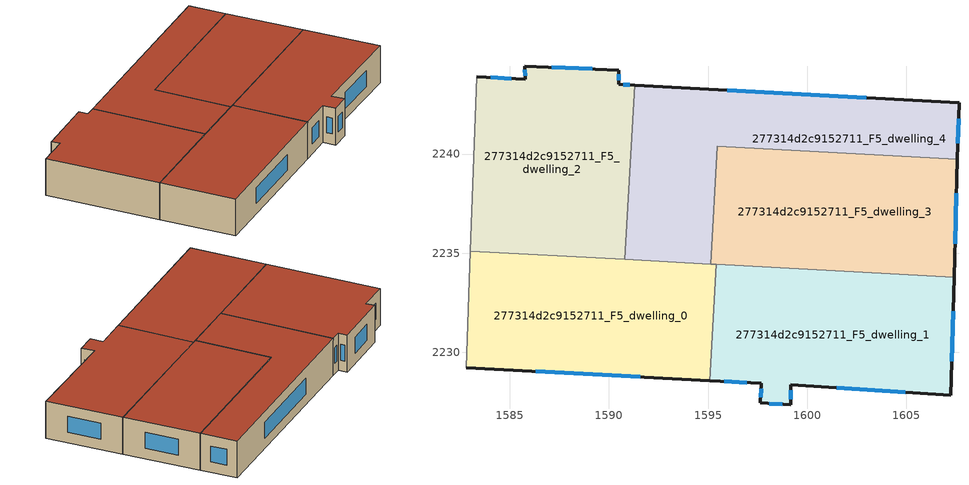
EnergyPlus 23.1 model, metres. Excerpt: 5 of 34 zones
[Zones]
277314d2c9152711_F5_dwelling_0
 floor to 277314d2c9152711_F4_dwelling_0 (EU_floor_Construction): 1595.41,2234.43 1595.09,2228.57 1582.79,2229.22 1583.01,2235.11 z15
 wall outside (EU_wall_Construction): 1582.79,2229.22 1595.09,2228.57 z15:18
 wall to 277314d2c9152711_F5_dwelling_1 (EU_wall_Construction): 1595.09,2228.57 1595.41,2234.43 z15:18
 wall adiabatic (EU_wall_Construction): 1583.01,2235.11 1582.79,2229.22 z15:18
 wall to 277314d2c9152711_F5_dwelling_2 (EU_wall_Construction): 1590.81,2234.68 1583.01,2235.11 z15:18
 wall to 277314d2c9152711_F5_dwelling_4 (EU_wall_Construction): 1595.15,2234.44 1590.81,2234.68 z15:18
 wall to 277314d2c9152711_F5_dwelling_3 (EU_wall_Construction): 1595.41,2234.43 1595.15,2234.44 z15:18
 window (EU_Window_Construction): 1586.3,2229.03 1591.57,2228.75 z15.86:17.14
 roof outside (EU_roof_Construction): 1595.09,2228.57 1595.41,2234.43 1583.01,2235.11 1582.79,2229.22 z18
277314d2c9152711_F5_dwelling_1
 floor to 277314d2c9152711_F4_dwelling_1 (EU_floor_Construction): 1607.42,2233.77 1607.26,2227.84 1599.18,2228.37 1599.18,2227.34 1597.65,2227.44 1597.69,2228.43 1595.09,2228.57 1595.41,2234.43 z15
 wall outside (EU_wall_Construction): 1595.09,2228.57 1597.69,2228.43 1597.65,2227.44 1599.18,2227.34 1599.18,2228.37 1607.26,2227.84 1607.42,2233.77 z15:18
 wall to 277314d2c9152711_F5_dwelling_3 (EU_wall_Construction): 1607.42,2233.77 1595.41,2234.43 z15:18
 window (EU_Window_Construction): 1597.68,2228.15 1597.66,2227.72 / 1595.83,2228.53 1596.95,2228.47 / 1607.3,2229.53 1607.37,2232.08 / 1601.49,2228.22 1604.95,2227.99 / 1599.18,2227.63 1599.18,2228.08 / 1598.09,2227.41 1598.75,2227.37 z15.86:17.14
 roof outside (EU_roof_Construction): 1607.26,2227.84 1607.42,2233.77 1595.41,2234.43 1595.09,2228.57 1597.69,2228.43 1597.65,2227.44 1599.18,2227.34 1599.18,2228.37 z18
277314d2c9152711_F5_dwelling_2
 floor to 277314d2c9152711_F4_dwelling_2 (EU_floor_Construction): 1590.5,2244.24 1590.49,2243.52 1591.29,2243.47 1590.81,2234.68 1583.01,2235.11 1583.34,2243.9 1585.78,2243.77 1585.76,2244.44 z15
 wall outside (EU_wall_Construction): 1591.29,2243.47 1590.49,2243.52 1590.5,2244.24 1585.76,2244.44 1585.78,2243.77 1583.34,2243.9 z15:18
 wall to 277314d2c9152711_F5_dwelling_4 (EU_wall_Construction): 1590.81,2234.68 1591.29,2243.47 z15:18
 wall adiabatic (EU_wall_Construction): 1583.34,2243.9 1583.01,2235.11 z15:18
 window (EU_Window_Construction): 1585.08,2243.81 1584.03,2243.87 / 1585.76,2244.25 1585.77,2243.96 / 1589.15,2244.3 1587.11,2244.38 / 1590.5,2243.72 1590.5,2244.03 / 1591.06,2243.49 1590.72,2243.5 z15.86:17.14
 roof outside (EU_roof_Construction): 1590.81,2234.68 1591.29,2243.47 1590.49,2243.52 1590.5,2244.24 1585.76,2244.44 1585.78,2243.77 1583.34,2243.9 1583.01,2235.11 z18
277314d2c9152711_F5_dwelling_3
 floor to 277314d2c9152711_F4_dwelling_3 (EU_floor_Construction): 1607.59,2239.73 1607.42,2233.77 1595.15,2234.44 1595.47,2240.39 z15
 wall outside (EU_wall_Construction): 1607.42,2233.77 1607.59,2239.73 z15:18
 wall to 277314d2c9152711_F5_dwelling_4 (EU_wall_Construction): 1607.59,2239.73 1595.47,2240.39 1595.15,2234.44 z15:18
 window (EU_Window_Construction): 1607.47,2235.48 1607.54,2238.03 z15.86:17.14
 roof outside (EU_roof_Construction): 1607.42,2233.77 1607.59,2239.73 1595.47,2240.39 1595.15,2234.44 z18
277314d2c9152711_F5_dwelling_4
 floor to 277314d2c9152711_F4_dwelling_4 (EU_floor_Construction): 1607.67,2242.59 1607.59,2239.73 1595.47,2240.39 1595.15,2234.44 1590.81,2234.68 1591.29,2243.47 z15
 wall outside (EU_wall_Construction): 1607.59,2239.73 1607.67,2242.59 1591.29,2243.47 z15:18
 window (EU_Window_Construction): 1602.99,2242.84 1595.97,2243.22 / 1607.61,2240.55 1607.64,2241.77 z15.86:17.14
 roof outside (EU_roof_Construction): 1607.59,2239.73 1607.67,2242.59 1591.29,2243.47 1590.81,2234.68 1595.15,2234.44 1595.47,2240.39 z18
[Building]
EU S2 Campaign: North Axis=0; Terrain=City; Solar Distribution=FullExterior
[Site:Location]
Helsinki-Vantaa.AP: Latitude=60.317; Longitude=24.963; Time Zone=2; Elevation=54.6
[SizingPeriod:WeatherFileDays]
AnnualSizingPeriod: Begin Month=1; Begin Day of Month=1; End Month=12; End Day of Month=31; Day of Week for Start Day=Monday; Use Weather File Daylight Saving Period=No; Use Weather File Rain and Snow Indicators=No
[MATERIAL]
EU_InternalMass_Material: Roughness=MediumRough; Thickness=0.1; Conductivity=1; Density=1800; Specific Heat=900; Thermal Absorptance=0.9; Solar Absorptance=0.7; Visible Absorptance=0.7
[MATERIAL:NOMASS] Roughness=MediumRough; Thermal Absorptance=0.9; Solar Absorptance=0.7; Visible Absorptance=0.7
Name | Thermal Resistance
EU_wall_NoMass | 1.10183
EU_roof_NoMass; EU_floor_NoMass | 1.70606
[WINDOWMATERIAL:SIMPLEGLAZINGSYSTEM]
EU_Window_SimpleGlazing: UFactor=3.11035; Solar Heat Gain Coefficient=0.8; Visible Transmittance=0.8
[CONSTRUCTION]
EU_wall_Construction: EU_wall_NoMass
EU_roof_Construction: EU_roof_NoMass
EU_floor_Construction: EU_floor_NoMass
EU_Window_Construction: EU_Window_SimpleGlazing
EU_InternalMass_Construction: EU_InternalMass_Material
[ZONE] Type=1; Multiplier=1; Ceiling Height=autocalculate; Floor Area=autocalculate; Part of Total Floor Area=Yes
Name | Volume
277314d2c9152711_F5_dwelling_0 | 218.28
277314d2c9152711_F5_dwelling_1 | 218.269
277314d2c9152711_F5_dwelling_2 | 218.268
277314d2c9152711_F5_dwelling_3 | 218.273
277314d2c9152711_F5_dwelling_4 | 218.263
[INTERNALMASS] Construction=EU_InternalMass_Construction
Name | Zone or ZoneList | Surface Area
277314d2c9152711_F5_dwelling_0_EU_InternalMass | 277314d2c9152711_F5_dwelling_0 | 72.7599
277314d2c9152711_F5_dwelling_1_EU_InternalMass | 277314d2c9152711_F5_dwelling_1 | 72.7579
277314d2c9152711_F5_dwelling_2_EU_InternalMass | 277314d2c9152711_F5_dwelling_2 | 72.7558
277314d2c9152711_F5_dwelling_3_EU_InternalMass | 277314d2c9152711_F5_dwelling_3 | 72.7578
277314d2c9152711_F5_dwelling_4_EU_InternalMass | 277314d2c9152711_F5_dwelling_4 | 72.7546
[OTHEREQUIPMENT] Fuel Type=Electricity; Design Level Calculation Method=Watts/Area; Power per Zone Floor Area=1; Fraction Latent=0; Fraction Radiant=0; Fraction Lost=0; Carbon Dioxide Generation Rate=0; EndUse Subcategory=EU_Step8_InternalGains
Name | Zone or ZoneList or Space or SpaceList | Schedule
EU_Step8_InternalGain_277314d2c9152711_F5_dwelling_0_f000 | 277314d2c9152711_F5_dwelling_0 | EU_Step8_GainSchedule_277314d2c9152711_F5_dwelling_0_f000
EU_Step8_InternalGain_277314d2c9152711_F5_dwelling_1_f000 | 277314d2c9152711_F5_dwelling_1 | EU_Step8_GainSchedule_277314d2c9152711_F5_dwelling_1_f000
EU_Step8_InternalGain_277314d2c9152711_F5_dwelling_2_f000 | 277314d2c9152711_F5_dwelling_2 | EU_Step8_GainSchedule_277314d2c9152711_F5_dwelling_2_f000
EU_Step8_InternalGain_277314d2c9152711_F5_dwelling_3_f000 | 277314d2c9152711_F5_dwelling_3 | EU_Step8_GainSchedule_277314d2c9152711_F5_dwelling_3_f000
EU_Step8_InternalGain_277314d2c9152711_F5_dwelling_4_f000 | 277314d2c9152711_F5_dwelling_4 | EU_Step8_GainSchedule_277314d2c9152711_F5_dwelling_4_f000
[ZONEVENTILATION:DESIGNFLOWRATE] Schedule=EU_AlwaysOn; Design Flow Rate Calculation Method=AirChanges/Hour; Air Changes per Hour=0.756316; Ventilation Type=Natural; Fan Pressure Rise=0; Fan Total Efficiency=1; Constant Term Coefficient=1; Temperature Term Coefficient=0; Velocity Term Coefficient=0; Velocity Squared Term Coefficient=0; Minimum Indoor Temperature=-100; Maximum Indoor Temperature=100; Delta Temperature=-100; Minimum Outdoor Temperature=-100; Maximum Outdoor Temperature=100; Maximum Wind Speed=40
Name | Zone or ZoneList or Space or SpaceList
EU_ConstantAir_277314d2c9152711_F5_dwelling_0 | 277314d2c9152711_F5_dwelling_0
EU_ConstantAir_277314d2c9152711_F5_dwelling_1 | 277314d2c9152711_F5_dwelling_1
EU_ConstantAir_277314d2c9152711_F5_dwelling_2 | 277314d2c9152711_F5_dwelling_2
EU_ConstantAir_277314d2c9152711_F5_dwelling_3 | 277314d2c9152711_F5_dwelling_3
EU_ConstantAir_277314d2c9152711_F5_dwelling_4 | 277314d2c9152711_F5_dwelling_4
[HVACTEMPLATE:THERMOSTAT] Constant Heating Setpoint=20; Constant Cooling Setpoint=50
EU_HeatOnly_277314d2c9152711_F4_dwelling_1; EU_HeatOnly_277314d2c9152711_F4_dwelling_2; EU_HeatOnly_277314d2c9152711_F4_dwelling_3; EU_HeatOnly_277314d2c9152711_F4_dwelling_4; EU_HeatOnly_277314d2c9152711_F5_dwelling_0; EU_HeatOnly_277314d2c9152711_F5_dwelling_1; EU_HeatOnly_277314d2c9152711_F5_dwelling_2; EU_HeatOnly_277314d2c9152711_F5_dwelling_3; EU_HeatOnly_277314d2c9152711_F5_dwelling_4
[HVACTEMPLATE:ZONE:IDEALLOADSAIRSYSTEM] System Availability Schedule=EU_AlwaysOn; Maximum Heating Supply Air Temperature=50; Minimum Cooling Supply Air Temperature=13; Maximum Heating Supply Air Humidity Ratio=0.0156; Minimum Cooling Supply Air Humidity Ratio=0.0077; Heating Limit=NoLimit; Cooling Limit=NoLimit; Heating Availability Schedule=EU_AlwaysOn; Cooling Availability Schedule=EU_CoolingOff; Dehumidification Control Type=ConstantSensibleHeatRatio; Cooling Sensible Heat Ratio=0.7; Dehumidification Setpoint=60; Humidification Control Type=None; Humidification Setpoint=30; Outdoor Air Method=None; Outdoor Air Flow Rate per Person=0.00944; Outdoor Air Flow Rate per Zone Floor Area=0; Outdoor Air Flow Rate per Zone=0; Demand Controlled Ventilation Type=None; Outdoor Air Economizer Type=NoEconomizer; Heat Recovery Type=None; Sensible Heat Recovery Effectiveness=0.7; Latent Heat Recovery Effectiveness=0.65
Name | Template Thermostat
277314d2c9152711_F5_dwelling_0 | EU_HeatOnly_277314d2c9152711_F5_dwelling_0
277314d2c9152711_F5_dwelling_1 | EU_HeatOnly_277314d2c9152711_F5_dwelling_1
277314d2c9152711_F5_dwelling_2 | EU_HeatOnly_277314d2c9152711_F5_dwelling_2
277314d2c9152711_F5_dwelling_3 | EU_HeatOnly_277314d2c9152711_F5_dwelling_3
277314d2c9152711_F5_dwelling_4 | EU_HeatOnly_277314d2c9152711_F5_dwelling_4
[SIZING:ZONE] Zone Cooling Design Supply Air Temperature Input Method=SupplyAirTemperature; Zone Cooling Design Supply Air Temperature=13; Zone Heating Design Supply Air Temperature Input Method=SupplyAirTemperature; Zone Heating Design Supply Air Temperature=50; Zone Cooling Design Supply Air Humidity Ratio=0.008; Zone Heating Design Supply Air Humidity Ratio=0.008; Cooling Design Air Flow Method=DesignDay; Cooling Design Air Flow Rate=0; Cooling Minimum Air Flow per Zone Floor Area=0.000762; Cooling Minimum Air Flow=0; Cooling Minimum Air Flow Fraction=0.2; Heating Design Air Flow Method=DesignDay; Heating Design Air Flow Rate=0; Heating Maximum Air Flow per Zone Floor Area=0.002032; Heating Maximum Air Flow=0.141576; Heating Maximum Air Flow Fraction=0.3; Account for Dedicated Outdoor Air System=No; Dedicated Outdoor Air System Control Strategy=NeutralSupplyAir; Dedicated Outdoor Air Low Setpoint Temperature for Design=autosize; Dedicated Outdoor Air High Setpoint Temperature for Design=autosize; Zone Load Sizing Method=Sensible Load Only No Latent Load; Zone Latent Cooling Design Supply Air Humidity Ratio Input Method=HumidityRatioDifference; Zone Cooling Design Supply Air Humidity Ratio Difference=0.005; Zone Latent Heating Design Supply Air Humidity Ratio Input Method=HumidityRatioDifference; Zone Humidification Design Supply Air Humidity Ratio Difference=0.005
277314d2c9152711_F5_dwelling_0; 277314d2c9152711_F5_dwelling_1; 277314d2c9152711_F5_dwelling_2; 277314d2c9152711_F5_dwelling_3; 277314d2c9152711_F5_dwelling_4
[SCHEDULE:CONSTANT]
Name | Hourly Value
EU_AlwaysOn | 1
EU_CoolingOff | 0
[SCHEDULE:FILE] Column Number=1; Rows to Skip at Top=0; Number of Hours of Data=8760; Column Separator=Comma; Interpolate to Timestep=No; Minutes per Item=60; Adjust Schedule for Daylight Savings=Yes
Name | File
EU_Step8_GainSchedule_277314d2c9152711_F5_dwelling_0_f000 | ../../schedules/277314d2c9152711/277314d2c9152711_F5_dwelling_0_f000_gain.csv
EU_Step8_GainSchedule_277314d2c9152711_F5_dwelling_1_f000 | ../../schedules/277314d2c9152711/277314d2c9152711_F5_dwelling_1_f000_gain.csv
EU_Step8_GainSchedule_277314d2c9152711_F5_dwelling_2_f000 | ../../schedules/277314d2c9152711/277314d2c9152711_F5_dwelling_2_f000_gain.csv
EU_Step8_GainSchedule_277314d2c9152711_F5_dwelling_3_f000 | ../../schedules/277314d2c9152711/277314d2c9152711_F5_dwelling_3_f000_gain.csv
EU_Step8_GainSchedule_277314d2c9152711_F5_dwelling_4_f000 | ../../schedules/277314d2c9152711/277314d2c9152711_F5_dwelling_4_f000_gain.csv
